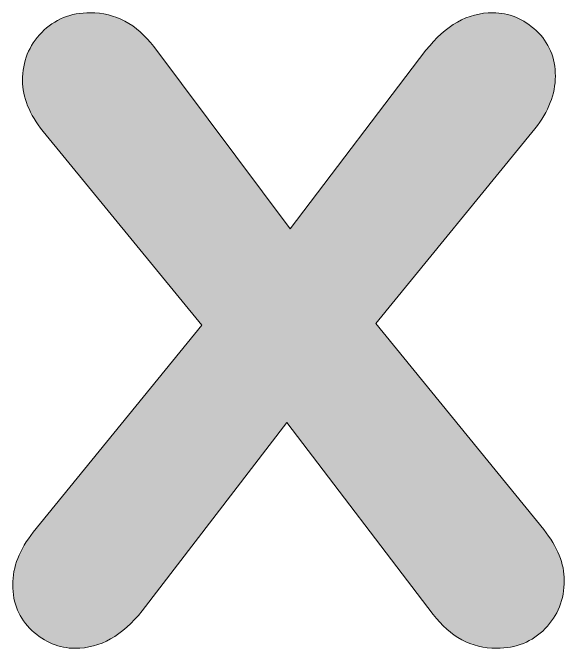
# Model space of a CAD drawing. Header units: inches. Extents: x 10 to 279, y -157 to -9.
# Drawn here: x 48.102 to 50.937, y -75.732 to -72.467 of the extents above; entities that cross this region are included whole.
import ezdxf

# ---------------------------------------------------------------- set-up
doc = ezdxf.new("R2010")
doc.units = ezdxf.units.IN
doc.header["$MEASUREMENT"] = 0
doc.layers.add('Layer 1', color=7, linetype='Continuous')

# ---------------------------------------------------------------- blocks, each defined once
blk = doc.blocks.new('block 19')
at = {"layer": 'Layer 1'}
h = blk.add_hatch(color=7, dxfattribs=at)
h.dxf.hatch_style = 2
edge = h.paths.add_edge_path()
edge.add_spline(control_points=[(48.1025, -75.4062), (48.1025, -75.3146), (48.1376, -75.2245), (48.2079, -75.1358), (48.2079, -75.1358), (49.0747, -74.0718), (49.0747, -74.0718), (49.0747, -74.0718), (48.2584, -73.0765), (48.2584, -73.0765), (48.1879, -72.988), (48.153, -72.9008), (48.153, -72.8152), (48.153, -72.7174), (48.1857, -72.6348), (48.2515, -72.5675), (48.3171, -72.5003), (48.4005, -72.4666), (48.5014, -72.4666), (48.6298, -72.4666), (48.7383, -72.5248), (48.827, -72.6409), (48.827, -72.6409), (49.5288, -73.5764), (49.5288, -73.5764), (49.5288, -73.5764), (50.2259, -72.6593), (50.2259, -72.6593), (50.3266, -72.5308), (50.4414, -72.4666), (50.5697, -72.4666), (50.6524, -72.4666), (50.7264, -72.4972), (50.7922, -72.5584), (50.8579, -72.6195), (50.8908, -72.6975), (50.8908, -72.7923), (50.8908, -72.8839), (50.8556, -72.9742), (50.7854, -73.0629), (50.7854, -73.0629), (49.969, -74.0627), (49.969, -74.0627), (49.969, -74.0627), (50.8312, -75.122), (50.8312, -75.122), (50.9015, -75.2107), (50.9366, -75.2979), (50.9366, -75.3833), (50.9366, -75.4814), (50.9037, -75.5639), (50.8381, -75.631), (50.7723, -75.6984), (50.6891, -75.732), (50.5881, -75.732), (50.4596, -75.732), (50.3511, -75.6739), (50.2626, -75.5577), (50.2626, -75.5577), (49.5103, -74.5717), (49.5103, -74.5717), (49.5103, -74.5717), (48.7674, -75.5394), (48.7674, -75.5394), (48.6665, -75.6677), (48.5519, -75.732), (48.4234, -75.732), (48.3409, -75.732), (48.2668, -75.7015), (48.201, -75.6402), (48.1352, -75.579), (48.1025, -75.5012), (48.1025, -75.4062)], knot_values=[0, 0, 0, 0, 1, 1, 1, 2, 2, 2, 3, 3, 3, 4, 4, 4, 5, 5, 5, 6, 6, 6, 7, 7, 7, 8, 8, 8, 9, 9, 9, 10, 10, 10, 11, 11, 11, 12, 12, 12, 13, 13, 13, 14, 14, 14, 15, 15, 15, 16, 16, 16, 17, 17, 17, 18, 18, 18, 19, 19, 19, 20, 20, 20, 21, 21, 21, 22, 22, 22, 23, 23, 23, 24, 24, 24, 24], degree=3, periodic=1)
at = {"layer": 'Layer 1', "lineweight": 0}
blk.add_open_spline([(48.1025, -75.4062), (48.1025, -75.3146), (48.1376, -75.2245), (48.2079, -75.1358), (48.2079, -75.1358), (49.0747, -74.0718), (49.0747, -74.0718), (49.0747, -74.0718), (48.2584, -73.0765), (48.2584, -73.0765), (48.1879, -72.988), (48.153, -72.9008), (48.153, -72.8152), (48.153, -72.7174), (48.1857, -72.6348), (48.2515, -72.5675), (48.3171, -72.5003), (48.4005, -72.4666), (48.5014, -72.4666), (48.6298, -72.4666), (48.7383, -72.5248), (48.827, -72.6409), (48.827, -72.6409), (49.5288, -73.5764), (49.5288, -73.5764), (49.5288, -73.5764), (50.2259, -72.6593), (50.2259, -72.6593), (50.3266, -72.5308), (50.4414, -72.4666), (50.5697, -72.4666), (50.6524, -72.4666), (50.7264, -72.4972), (50.7922, -72.5584), (50.8579, -72.6195), (50.8908, -72.6975), (50.8908, -72.7923), (50.8908, -72.8839), (50.8556, -72.9742), (50.7854, -73.0629), (50.7854, -73.0629), (49.969, -74.0627), (49.969, -74.0627), (49.969, -74.0627), (50.8312, -75.122), (50.8312, -75.122), (50.9015, -75.2107), (50.9366, -75.2979), (50.9366, -75.3833), (50.9366, -75.4814), (50.9037, -75.5639), (50.8381, -75.631), (50.7723, -75.6984), (50.6891, -75.732), (50.5881, -75.732), (50.4596, -75.732), (50.3511, -75.6739), (50.2626, -75.5577), (50.2626, -75.5577), (49.5103, -74.5717), (49.5103, -74.5717), (49.5103, -74.5717), (48.7674, -75.5394), (48.7674, -75.5394), (48.6665, -75.6677), (48.5519, -75.732), (48.4234, -75.732), (48.3409, -75.732), (48.2668, -75.7015), (48.201, -75.6402), (48.1352, -75.579), (48.1025, -75.5012), (48.1025, -75.4062)], degree=3, knots=[0, 0, 0, 0, 1, 1, 1, 2, 2, 2, 3, 3, 3, 4, 4, 4, 5, 5, 5, 6, 6, 6, 7, 7, 7, 8, 8, 8, 9, 9, 9, 10, 10, 10, 11, 11, 11, 12, 12, 12, 13, 13, 13, 14, 14, 14, 15, 15, 15, 16, 16, 16, 17, 17, 17, 18, 18, 18, 19, 19, 19, 20, 20, 20, 21, 21, 21, 22, 22, 22, 23, 23, 23, 24, 24, 24, 24], dxfattribs=at)

msp = doc.modelspace()

# ---------------------------------------------------------------- block references
at = {"layer": 'Layer 1'}
msp.add_blockref('block 19', (0, 0), dxfattribs=at)

doc.saveas('drawing.dxf')
